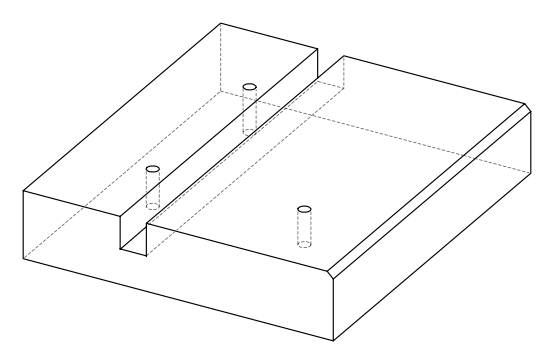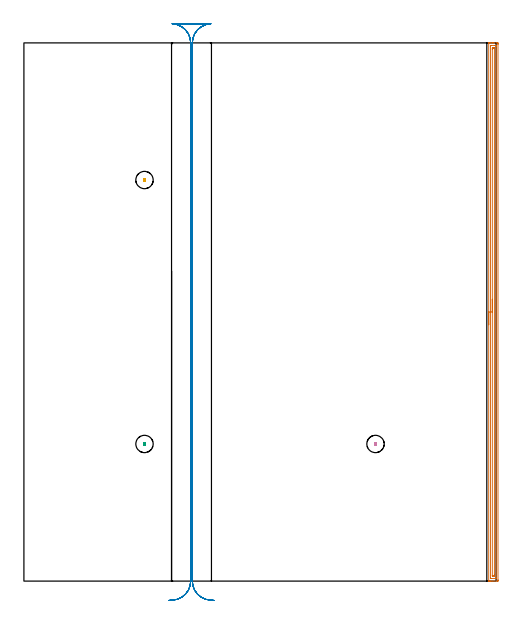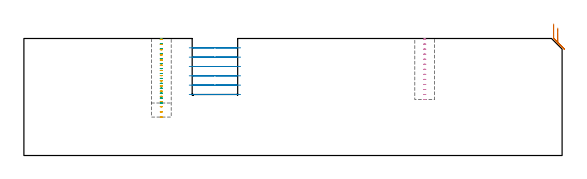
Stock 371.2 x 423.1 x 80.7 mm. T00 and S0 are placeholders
(PLAN: 5 operations, 2 tool changes, 23.5 min)
(1 AREA_MILL | FG_CHAMFER_SURFACE | UGT0205_001 | 10.35 min | 11273 mm3)
(2 MILL_RECTANGULAR_SLOT | SLOT_RECTANGULAR | UGT0201_018 | Follow Part, ap 7.5, ae 75% | 11.78 min | 511216 mm3)
(3 MILL_BLIND_HOLE_FROM_SOLID_MATERIAL | STEP1POCKET | UGT0201_130 | Spiral | 0.43 min | 6456 mm3)
(4 MILL_BLIND_HOLE_FROM_SOLID_MATERIAL_1 | STEP1POCKET_1 | UGT0201_130 | Spiral | 0.4 min | 6102 mm3)
(5 MILL_BLIND_HOLE_FROM_SOLID_MATERIAL_2 | STEP1POCKET_2 | UGT0201_130 | Spiral | 0.5 min | 7872 mm3)
(TOOL UGT0205_001 | Chamfer Mill 20 x 3 x 45 deg. | D20 FL50 Z2)
(TOOL UGT0201_018 | End mill 30 mm | D30 FL50 Z4)
(TOOL UGT0201_130 | Carbide End Mill 12.0 | D12 FL15 Z4)
(OP 1 AREA_MILL)
G17 G21 G94 G90
T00 M6
G54
G17 G0 G90 X365.4 Y201.55 S1061 M3
G43 Z90.7 H0
G94 G1 Y201.588 Z89.828 F250.
Y201.702 Z88.963
Y201.891 Z88.112
Y202.153 Z87.28
Y202.487 Z86.474
Y202.89 Z85.7
Y203.358 Z84.964
Y203.89 Z84.272
Y204.479 Z83.629
Y205.122 Z83.039
Y205.814 Z82.508
Y206.55 Z82.04
Y207.324 Z81.637
Y208.13 Z81.303
Y208.962 Z81.041
Y209.814 Z80.852
Y210.678 Z80.738
Y211.55 Z80.7
Y422.923
X365.403 Y423.091 Z80.688
X365.439 Y423.1 Z80.652
X365.829 Z80.27
X366.127 Z79.972
X366.83 Z79.265
X368.069 Z78.028
X368.606 Z77.489
X369.226 Z76.87
X371.889 Z74.207
X372.158 Y423.098 Z73.939
X372.691 Y423.092 Z73.406
X372.694 Y423.016 Z73.403
X372.699 Y422.476 Z73.401
X372.7 Y421.931 Z73.4
Y0.972
X372.699 Y0.624 Z73.401
X372.694 Y0.084 Z73.403
X372.692 Y0.008 Z73.406
X372.158 Y0. Z73.939
X368.606 Z77.489
X367.181 Z78.915
X366.83 Z79.265
X366.127 Z79.972
X365.829 Z80.271
X365.439 Z80.652
X365.403 Y0.009 Z80.688
X365.4 Y0.177 Z80.7
Y211.55
X366.814 Z79.286
X366.815 Y420.704 Z79.285
X366.83 Y421.09 Z79.27
X367.311 Y421.099 Z78.789
X370.382 Y421.1 Z75.718
X370.863 Y421.099 Z75.237
X371.27 Y421.09 Z74.83
X371.285 Y420.689 Z74.815
X371.286 Y420.673 Z74.814
X371.285 Y2.396 Z74.815
X371.27 Y2.01 Z74.83
X370.789 Y2.001 Z75.311
X367.718 Y2. Z78.382
X367.237 Y2.001 Z78.863
X366.83 Y2.01 Z79.27
X366.815 Y2.411 Z79.285
X366.814 Y2.427 Z79.286
Y211.55
X368.228 Z77.872
X368.229 Y418.008 Z77.871
X368.23 Y418.386 Z77.87
X368.233 Y418.901 Z77.867
X368.235 Y419.082 Z77.865
X368.414 Y419.094 Z77.686
X368.606 Y419.097 Z77.494
X369.297 Y419.1 Z76.803
X369.494 Y419.099 Z76.606
X369.691 Y419.097 Z76.409
X369.823 Y419.093 Z76.277
X369.865 Y419.09 Z76.235
X369.867 Y419.073 Z76.233
X369.869 Y419.028 Z76.231
X369.871 Y418.901 Z76.229
Y5.092
X369.87 Y4.714 Z76.23
X369.867 Y4.199 Z76.233
X369.865 Y4.018 Z76.235
X369.686 Y4.006 Z76.414
X369.494 Y4.003 Z76.606
X368.803 Y4. Z77.297
X368.606 Y4.001 Z77.494
X368.409 Y4.003 Z77.691
X368.277 Y4.007 Z77.823
X368.235 Y4.01 Z77.865
X368.233 Y4.027 Z77.867
X368.231 Y4.072 Z77.869
X368.229 Y4.199 Z77.871
X368.228 Y211.55 Z77.872
Y212.422 Z77.91
Y213.286 Z78.024
Y214.138 Z78.212
Y214.97 Z78.475
Y215.776 Z78.809
Y216.55 Z79.211
Y217.286 Z79.68
Y217.978 Z80.211
Y218.621 Z80.801
Y219.21 Z81.444
Y219.742 Z82.136
Y220.21 Z82.872
Y220.613 Z83.645
Y220.947 Z84.451
Y221.209 Z85.283
Y221.398 Z86.135
Y221.512 Z87.
Y221.55 Z87.872
G0 Z90.7
M5
M2
(OP 2 MILL_RECTANGULAR_SLOT)
G17 G21 G94 G90
T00 M6
G54
G17 G0 G90 X149.446 Y-15.16 S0 M3
G43 Z90.7 H0
Z74.267
G94 G1 X146.452 Y-14.97 F250.
G2 X132.4 Y0. R15. F500.
G1 Y423.1
G2 X146.852 Y438.09 R15.
G1 Y438.1
X116.648
Y438.09
G2 X131.1 Y423.1 R15.
G1 Y0.
G2 X117.048 Y-14.97 R15.
G1 X114.054 Y-15.16 F250.
G0 X149.446 Z67.833
G1 X146.452 Y-14.97
G2 X132.4 Y0. R15. F500.
G1 Y423.1
G2 X146.852 Y438.09 R15.
G1 Y438.1
X116.648
Y438.09
G2 X131.1 Y423.1 R15.
G1 Y0.
G2 X117.048 Y-14.97 R15.
G1 X114.054 Y-15.16 F250.
G0 X149.446 Z61.4
G1 X146.452 Y-14.97
G2 X132.4 Y0. R15. F500.
G1 Y423.1
G2 X146.852 Y438.09 R15.
G1 Y438.1
X116.648
Y438.09
G2 X131.1 Y423.1 R15.
G1 Y0.
G2 X117.048 Y-14.97 R15.
G1 X114.054 Y-15.16 F250.
G0 X149.446 Z54.967
G1 X146.452 Y-14.97
G2 X132.4 Y0. R15. F500.
G1 Y423.1
G2 X146.852 Y438.09 R15.
G1 Y438.1
X116.648
Y438.09
G2 X131.1 Y423.1 R15.
G1 Y0.
G2 X117.048 Y-14.97 R15.
G1 X114.054 Y-15.16 F250.
G0 X149.446 Z48.533
G1 X146.452 Y-14.97
G2 X132.4 Y0. R15. F500.
G1 Y423.1
G2 X146.852 Y438.09 R15.
G1 Y438.1
X116.648
Y438.09
G2 X131.1 Y423.1 R15.
G1 Y0.
G2 X117.048 Y-14.97 R15.
G1 X114.054 Y-15.16 F250.
G0 X149.446 Z42.1
G1 X146.452 Y-14.97
G2 X132.4 Y0. R15. F500.
G1 Y423.1
G2 X146.852 Y438.09 R15.
G1 Y438.1
X116.648
Y438.09
G2 X131.1 Y423.1 R15.
G1 Y0.
G2 X117.048 Y-14.97 R15.
G1 X114.054 Y-15.16 F250.
G0 Z90.7
M5
M2
(OP 3 MILL_BLIND_HOLE_FROM_SOLID_MATERIAL)
G17 G21 G94 G90
T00 M6
G54
G17 G0 G90 X94.8 Y107.8 S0 M3
G43 Z90.7 H0
Z80.307
G94 G3 X95.2 Y108.2 R0.4 F250.
X94.8 Y108.6 R0.4
X94. Y107.8 R0.8
X94.8 Y108.6 R-0.8
X94.4 Y108.2 R0.4
X94.8 Y107.8 R0.4
G0 Z76.914
G3 X95.2 Y108.2 R0.4
X94.8 Y108.6 R0.4
X94. Y107.8 R0.8
X94.8 Y108.6 R-0.8
X94.4 Y108.2 R0.4
X94.8 Y107.8 R0.4
G0 Z73.521
G3 X95.2 Y108.2 R0.4
X94.8 Y108.6 R0.4
X94. Y107.8 R0.8
X94.8 Y108.6 R-0.8
X94.4 Y108.2 R0.4
X94.8 Y107.8 R0.4
G0 Z70.129
G3 X95.2 Y108.2 R0.4
X94.8 Y108.6 R0.4
X94. Y107.8 R0.8
X94.8 Y108.6 R-0.8
X94.4 Y108.2 R0.4
X94.8 Y107.8 R0.4
G0 Z66.736
G3 X95.2 Y108.2 R0.4
X94.8 Y108.6 R0.4
X94. Y107.8 R0.8
X94.8 Y108.6 R-0.8
X94.4 Y108.2 R0.4
X94.8 Y107.8 R0.4
G0 Z63.343
G3 X95.2 Y108.2 R0.4
X94.8 Y108.6 R0.4
X94. Y107.8 R0.8
X94.8 Y108.6 R-0.8
X94.4 Y108.2 R0.4
X94.8 Y107.8 R0.4
G0 Z59.95
G3 X95.2 Y108.2 R0.4
X94.8 Y108.6 R0.4
X94. Y107.8 R0.8
X94.8 Y108.6 R-0.8
X94.4 Y108.2 R0.4
X94.8 Y107.8 R0.4
G0 Z56.557
G3 X95.2 Y108.2 R0.4
X94.8 Y108.6 R0.4
X94. Y107.8 R0.8
X94.8 Y108.6 R-0.8
X94.4 Y108.2 R0.4
X94.8 Y107.8 R0.4
G0 Z53.164
G3 X95.2 Y108.2 R0.4
X94.8 Y108.6 R0.4
X94. Y107.8 R0.8
X94.8 Y108.6 R-0.8
X94.4 Y108.2 R0.4
X94.8 Y107.8 R0.4
G0 Z49.771
G3 X95.2 Y108.2 R0.4
X94.8 Y108.6 R0.4
X94. Y107.8 R0.8
X94.8 Y108.6 R-0.8
X94.4 Y108.2 R0.4
X94.8 Y107.8 R0.4
G0 Z46.379
G3 X95.2 Y108.2 R0.4
X94.8 Y108.6 R0.4
X94. Y107.8 R0.8
X94.8 Y108.6 R-0.8
X94.4 Y108.2 R0.4
X94.8 Y107.8 R0.4
G0 Z42.986
G3 X95.2 Y108.2 R0.4
X94.8 Y108.6 R0.4
X94. Y107.8 R0.8
X94.8 Y108.6 R-0.8
X94.4 Y108.2 R0.4
X94.8 Y107.8 R0.4
G0 Z39.593
G3 X95.2 Y108.2 R0.4
X94.8 Y108.6 R0.4
X94. Y107.8 R0.8
X94.8 Y108.6 R-0.8
X94.4 Y108.2 R0.4
X94.8 Y107.8 R0.4
G0 Z36.2
G3 X95.2 Y108.2 R0.4
X94.8 Y108.6 R0.4
X94. Y107.8 R0.8
X94.8 Y108.6 R-0.8
X94.4 Y108.2 R0.4
X94.8 Y107.8 R0.4
G0 Z90.7
M5
M2
(OP 4 MILL_BLIND_HOLE_FROM_SOLID_MATERIAL_1)
G17 G21 G94 G90
T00 M6
G54
G17 G0 G90 X276.4 Y107.8 S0 M3
G43 Z90.7 H0
Z80.231
G94 G3 X276.8 Y108.2 R0.4 F250.
X276.4 Y108.6 R0.4
X275.6 Y107.8 R0.8
X276.4 Y108.6 R-0.8
X276. Y108.2 R0.4
X276.4 Y107.8 R0.4
G0 Z76.762
G3 X276.8 Y108.2 R0.4
X276.4 Y108.6 R0.4
X275.6 Y107.8 R0.8
X276.4 Y108.6 R-0.8
X276. Y108.2 R0.4
X276.4 Y107.8 R0.4
G0 Z73.292
G3 X276.8 Y108.2 R0.4
X276.4 Y108.6 R0.4
X275.6 Y107.8 R0.8
X276.4 Y108.6 R-0.8
X276. Y108.2 R0.4
X276.4 Y107.8 R0.4
G0 Z69.823
G3 X276.8 Y108.2 R0.4
X276.4 Y108.6 R0.4
X275.6 Y107.8 R0.8
X276.4 Y108.6 R-0.8
X276. Y108.2 R0.4
X276.4 Y107.8 R0.4
G0 Z66.354
G3 X276.8 Y108.2 R0.4
X276.4 Y108.6 R0.4
X275.6 Y107.8 R0.8
X276.4 Y108.6 R-0.8
X276. Y108.2 R0.4
X276.4 Y107.8 R0.4
G0 Z62.885
G3 X276.8 Y108.2 R0.4
X276.4 Y108.6 R0.4
X275.6 Y107.8 R0.8
X276.4 Y108.6 R-0.8
X276. Y108.2 R0.4
X276.4 Y107.8 R0.4
G0 Z59.415
G3 X276.8 Y108.2 R0.4
X276.4 Y108.6 R0.4
X275.6 Y107.8 R0.8
X276.4 Y108.6 R-0.8
X276. Y108.2 R0.4
X276.4 Y107.8 R0.4
G0 Z55.946
G3 X276.8 Y108.2 R0.4
X276.4 Y108.6 R0.4
X275.6 Y107.8 R0.8
X276.4 Y108.6 R-0.8
X276. Y108.2 R0.4
X276.4 Y107.8 R0.4
G0 Z52.477
G3 X276.8 Y108.2 R0.4
X276.4 Y108.6 R0.4
X275.6 Y107.8 R0.8
X276.4 Y108.6 R-0.8
X276. Y108.2 R0.4
X276.4 Y107.8 R0.4
G0 Z49.008
G3 X276.8 Y108.2 R0.4
X276.4 Y108.6 R0.4
X275.6 Y107.8 R0.8
X276.4 Y108.6 R-0.8
X276. Y108.2 R0.4
X276.4 Y107.8 R0.4
G0 Z45.538
G3 X276.8 Y108.2 R0.4
X276.4 Y108.6 R0.4
X275.6 Y107.8 R0.8
X276.4 Y108.6 R-0.8
X276. Y108.2 R0.4
X276.4 Y107.8 R0.4
G0 Z42.069
G3 X276.8 Y108.2 R0.4
X276.4 Y108.6 R0.4
X275.6 Y107.8 R0.8
X276.4 Y108.6 R-0.8
X276. Y108.2 R0.4
X276.4 Y107.8 R0.4
G0 Z38.6
G3 X276.8 Y108.2 R0.4
X276.4 Y108.6 R0.4
X275.6 Y107.8 R0.8
X276.4 Y108.6 R-0.8
X276. Y108.2 R0.4
X276.4 Y107.8 R0.4
G0 Z90.7
M5
M2
(OP 5 MILL_BLIND_HOLE_FROM_SOLID_MATERIAL_2)
G17 G21 G94 G90
T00 M6
G54
G17 G0 G90 X94.8 Y315.3 S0 M3
G43 Z90.7 H0
Z80.125
G94 G3 X95.2 Y315.7 R0.4 F250.
X94.8 Y316.1 R0.4
X94. Y315.3 R0.8
X94.8 Y316.1 R-0.8
X94.4 Y315.7 R0.4
X94.8 Y315.3 R0.4
G0 Z76.55
G3 X95.2 Y315.7 R0.4
X94.8 Y316.1 R0.4
X94. Y315.3 R0.8
X94.8 Y316.1 R-0.8
X94.4 Y315.7 R0.4
X94.8 Y315.3 R0.4
G0 Z72.975
G3 X95.2 Y315.7 R0.4
X94.8 Y316.1 R0.4
X94. Y315.3 R0.8
X94.8 Y316.1 R-0.8
X94.4 Y315.7 R0.4
X94.8 Y315.3 R0.4
G0 Z69.4
G3 X95.2 Y315.7 R0.4
X94.8 Y316.1 R0.4
X94. Y315.3 R0.8
X94.8 Y316.1 R-0.8
X94.4 Y315.7 R0.4
X94.8 Y315.3 R0.4
G0 Z65.825
G3 X95.2 Y315.7 R0.4
X94.8 Y316.1 R0.4
X94. Y315.3 R0.8
X94.8 Y316.1 R-0.8
X94.4 Y315.7 R0.4
X94.8 Y315.3 R0.4
G0 Z62.25
G3 X95.2 Y315.7 R0.4
X94.8 Y316.1 R0.4
X94. Y315.3 R0.8
X94.8 Y316.1 R-0.8
X94.4 Y315.7 R0.4
X94.8 Y315.3 R0.4
G0 Z58.675
G3 X95.2 Y315.7 R0.4
X94.8 Y316.1 R0.4
X94. Y315.3 R0.8
X94.8 Y316.1 R-0.8
X94.4 Y315.7 R0.4
X94.8 Y315.3 R0.4
G0 Z55.1
G3 X95.2 Y315.7 R0.4
X94.8 Y316.1 R0.4
X94. Y315.3 R0.8
X94.8 Y316.1 R-0.8
X94.4 Y315.7 R0.4
X94.8 Y315.3 R0.4
G0 Z51.525
G3 X95.2 Y315.7 R0.4
X94.8 Y316.1 R0.4
X94. Y315.3 R0.8
X94.8 Y316.1 R-0.8
X94.4 Y315.7 R0.4
X94.8 Y315.3 R0.4
G0 Z47.95
G3 X95.2 Y315.7 R0.4
X94.8 Y316.1 R0.4
X94. Y315.3 R0.8
X94.8 Y316.1 R-0.8
X94.4 Y315.7 R0.4
X94.8 Y315.3 R0.4
G0 Z44.375
G3 X95.2 Y315.7 R0.4
X94.8 Y316.1 R0.4
X94. Y315.3 R0.8
X94.8 Y316.1 R-0.8
X94.4 Y315.7 R0.4
X94.8 Y315.3 R0.4
G0 Z40.8
G3 X95.2 Y315.7 R0.4
X94.8 Y316.1 R0.4
X94. Y315.3 R0.8
X94.8 Y316.1 R-0.8
X94.4 Y315.7 R0.4
X94.8 Y315.3 R0.4
G0 Z37.225
G3 X95.2 Y315.7 R0.4
X94.8 Y316.1 R0.4
X94. Y315.3 R0.8
X94.8 Y316.1 R-0.8
X94.4 Y315.7 R0.4
X94.8 Y315.3 R0.4
G0 Z33.65
G3 X95.2 Y315.7 R0.4
X94.8 Y316.1 R0.4
X94. Y315.3 R0.8
X94.8 Y316.1 R-0.8
X94.4 Y315.7 R0.4
X94.8 Y315.3 R0.4
G0 Z30.075
G3 X95.2 Y315.7 R0.4
X94.8 Y316.1 R0.4
X94. Y315.3 R0.8
X94.8 Y316.1 R-0.8
X94.4 Y315.7 R0.4
X94.8 Y315.3 R0.4
G0 Z26.5
G3 X95.2 Y315.7 R0.4
X94.8 Y316.1 R0.4
X94. Y315.3 R0.8
X94.8 Y316.1 R-0.8
X94.4 Y315.7 R0.4
X94.8 Y315.3 R0.4
G0 Z90.7
M5
M2
